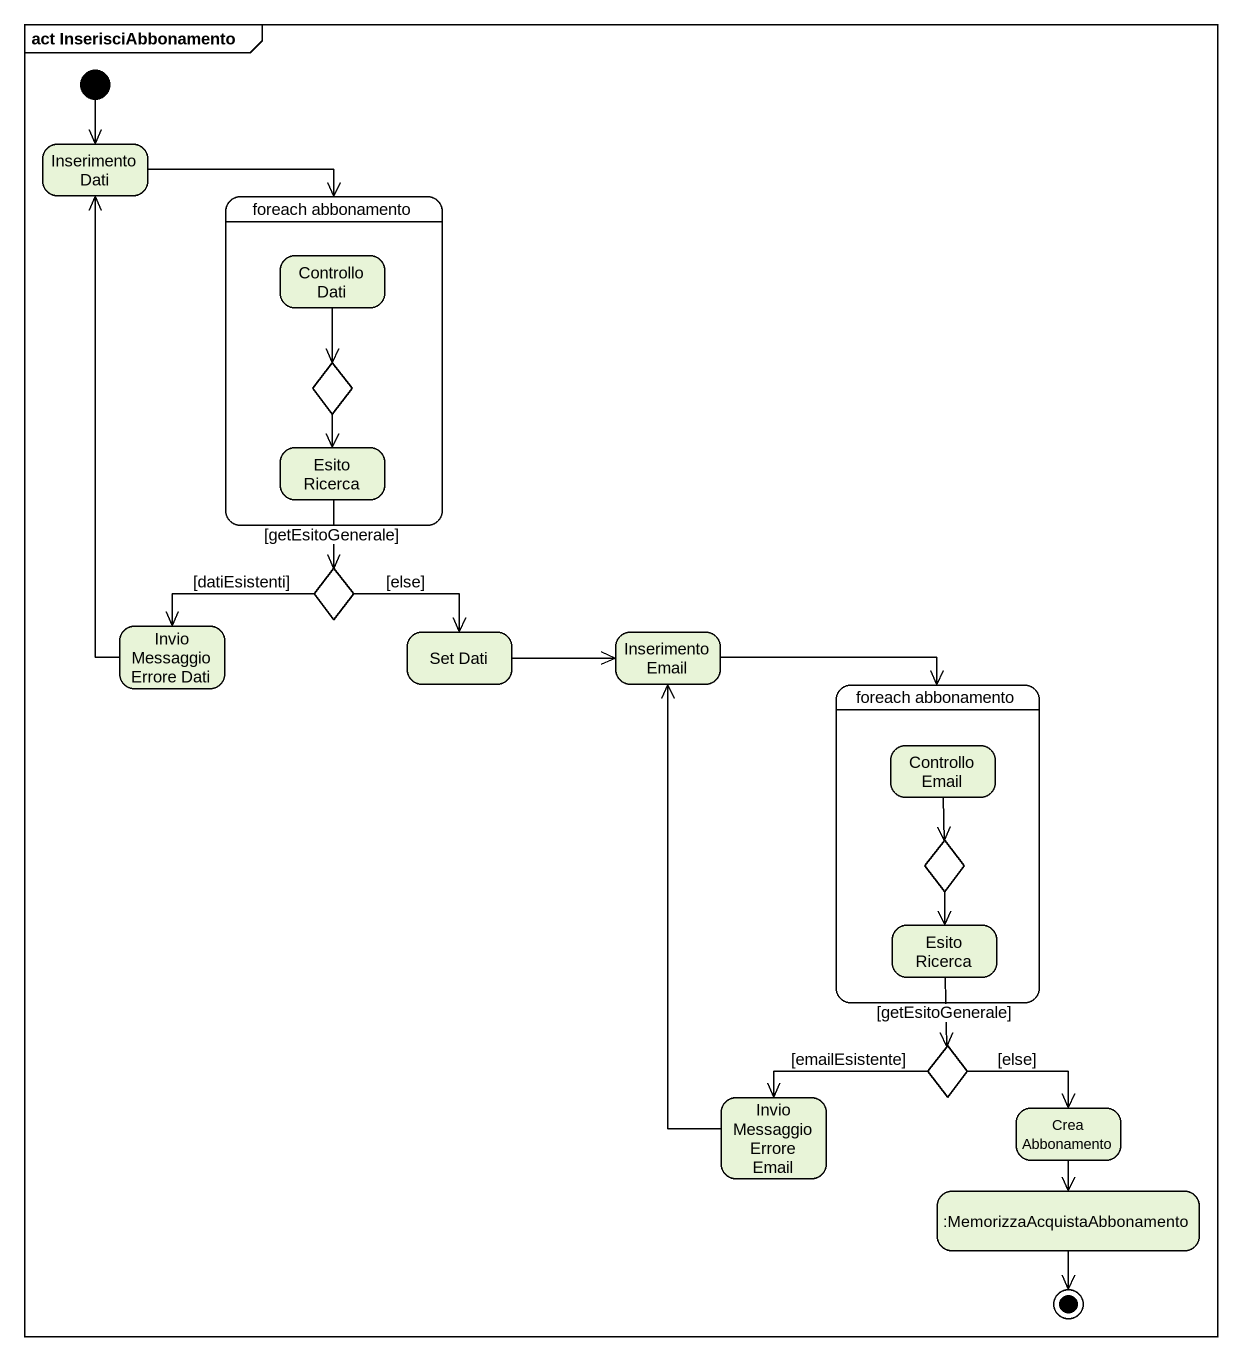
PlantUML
@startuml
mainframe act InserisciAbbonamento
hide empty description
state "Inserimento Dati" as Inserimento_Dati
state "foreach abbonamento" as foreach_abbonamento {
  state "Controllo Dati" as Controllo_Dati
  state choice1 <<choice>>
  state "Esito Ricerca" as Esito_Ricerca
}
state choice2 <<choice>>
state "Invio Messaggio Errore Dati" as Invio_Messaggio_Errore_Dati
state "Set Dati" as Set_Dati
state "Inserimento Email" as Inserimento_Email
state "foreach abbonamento" as foreach_abbonamento_2 {
  state "Controllo Email" as Controllo_Email
  state choice3 <<choice>>
  state "Esito Ricerca" as Esito_Ricerca_2
}
state choice4 <<choice>>
state "Invio Messaggio Errore Email" as Invio_Messaggio_Errore_Email
state "Crea Abbonamento" as Crea_Abbonamento
state ":MemorizzaAcquistaAbbonamento" as MemorizzaAcquistaAbbonamento
[*] --> Inserimento_Dati
Inserimento_Dati --> foreach_abbonamento
Controllo_Dati --> choice1
choice1 --> Esito_Ricerca
Esito_Ricerca --> choice2 : [getEsitoGenerale]
choice2 -left-> Invio_Messaggio_Errore_Dati : [datiEsistenti]
choice2 -right-> Set_Dati : [else]
Invio_Messaggio_Errore_Dati -up-> Inserimento_Dati
Set_Dati -right-> Inserimento_Email
Inserimento_Email --> foreach_abbonamento_2
Controllo_Email --> choice3
choice3 --> Esito_Ricerca_2
Esito_Ricerca_2 --> choice4 : [getEsitoGenerale]
choice4 -left-> Invio_Messaggio_Errore_Email : [emailEsistente]
choice4 -right-> Crea_Abbonamento : [else]
Invio_Messaggio_Errore_Email -up-> Inserimento_Email
Crea_Abbonamento --> MemorizzaAcquistaAbbonamento
MemorizzaAcquistaAbbonamento --> [*]
@enduml
